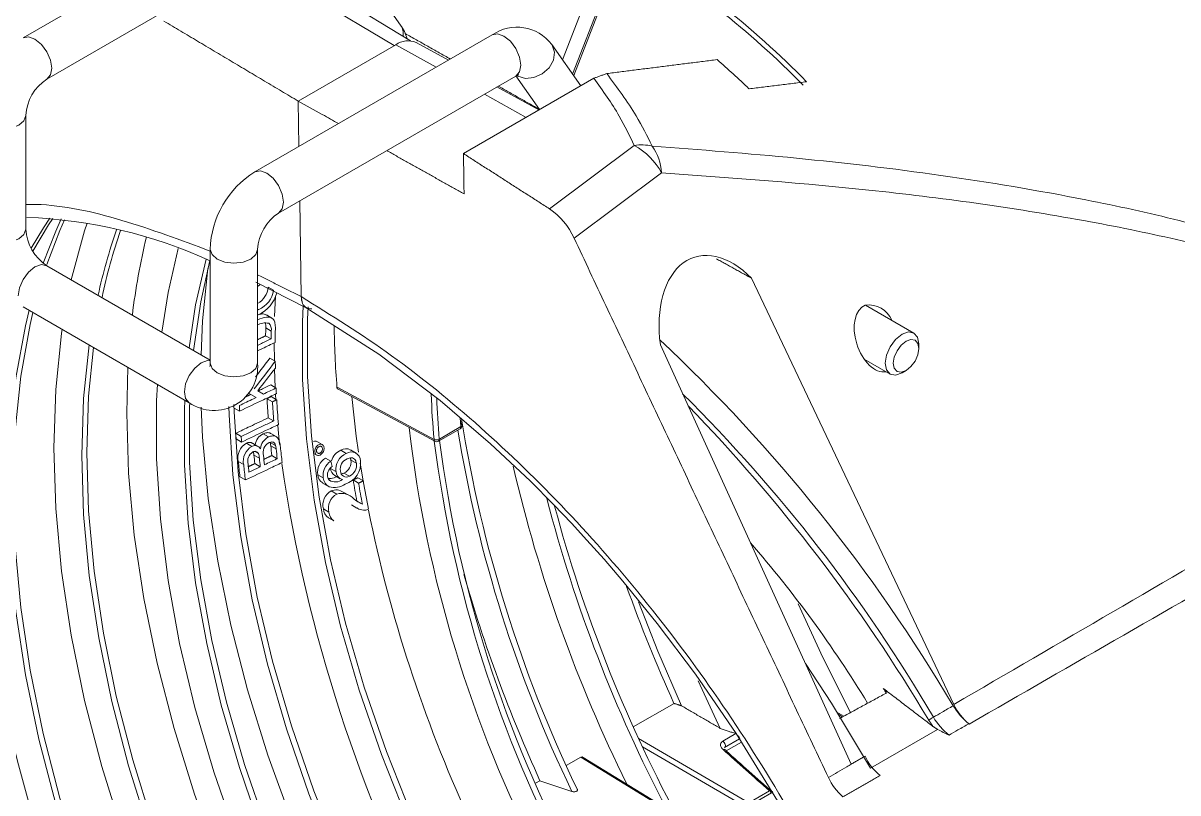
# Model space of a CAD drawing. Extents: x 8 to 113, y 1 to 87.
# Drawn here: x 69.386 to 72.433, y 63.933 to 65.962 of the extents above; entities that cross this region are included whole.
import ezdxf

# ---------------------------------------------------------------- set-up
doc = ezdxf.new("R2010")
doc.units = 0
doc.header["$MEASUREMENT"] = 0
doc.layers.add('OBJECT', color=7, linetype='CONTINUOUS')

msp = doc.modelspace()

# ---------------------------------------------------------------- linework, layer by layer
at = {"layer": 'OBJECT', "linetype": 'Continuous', "lineweight": 15}
for p, q in [((70.0118, 66.284), (69.3861, 65.9228)), ((70.3816, 65.9569), (70.1692, 66.2591)), ((69.4486, 65.8145), (70.0743, 66.1757)), ((70.9387, 66.199), (70.8093, 65.8655)), ((70.9734, 66.1815), (70.836, 65.8275)), ((70.9736, 66.1712), (70.8388, 65.8236)), ((70.365, 65.9026), (70.0117, 66.1137)), ((70.4086, 65.9154), (70.0724, 66.1192)), ((70.6235, 65.9309), (69.9978, 65.5697)), ((70.112, 65.7566), (70.3693, 65.9051)), ((70.3693, 65.9051), (70.476, 65.8457)), ((70.5081, 65.8643), (70.4232, 65.9109)), ((70.8576, 65.7968), (70.7809, 65.906)), ((70.0603, 65.4614), (70.686, 65.8226)), ((70.5479, 65.6181), (70.892, 65.8167)), ((70.6865, 65.8229), (70.7489, 65.7341)), ((70.7471, 65.7331), (70.6363, 65.7939)), ((70.1138, 65.6366), (70.112, 65.7566)), ((70.6032, 65.7748), (70.7132, 65.7135)), ((69.3933, 65.4185), (69.3933, 65.7186)), ((70.775, 65.4724), (70.9987, 65.6396)), ((71.0704, 65.5674), (70.8398, 65.3951)), ((70.1198, 65.2409), (70.116, 65.4935)), ((69.8799, 65.3655), (69.8799, 65.0654)), ((70.0049, 65.0654), (70.0049, 65.3655)), ((69.8799, 65.0736), (69.4486, 65.3226)), ((71.3079, 65.2895), (71.8417, 64.1659)), ((70.0005, 65.279), (70.1333, 65.2118)), ((70.0326, 65.2659), (70.0468, 65.2577)), ((70.0495, 65.1882), (70.0518, 65.2421)), ((69.3861, 65.2144), (69.8245, 64.9613)), ((71.7361, 65.145), (71.6086, 65.2187)), ((70.0425, 65.1843), (70.0283, 65.1926)), ((70.026, 65.1376), (70.0403, 65.1294)), ((70.0264, 65.1584), (70.0406, 65.1502)), ((71.5712, 64.0085), (71.0674, 65.1138)), ((71.7491, 65.1042), (71.7491, 65.1164)), ((70.0373, 65.0788), (70.0515, 65.0706)), ((71.605, 65.0764), (71.6736, 65.0368)), ((70.0514, 65.0013), (70.0495, 65.0497)), ((71.7049, 65.0399), (71.7155, 65.046)), ((69.9811, 64.9868), (70.0013, 64.9752)), ((70.0052, 64.9926), (70.02, 64.9841)), ((70.0393, 65.0082), (70.0536, 65)), ((70.2143, 65.0019), (70.4703, 64.8642)), ((70.2171, 64.9968), (70.4725, 64.8596)), ((69.9871, 64.9834), (70.0013, 64.9752)), ((70.0297, 64.9719), (70.0439, 64.9637)), ((70.0409, 64.9773), (70.0551, 64.969)), ((70.0531, 64.9702), (70.0524, 64.9824)), ((69.9431, 64.9473), (69.9573, 64.9391)), ((70.033, 64.9216), (70.0472, 64.9134)), ((70.0629, 64.8516), (70.0582, 64.9009)), ((70.4843, 64.8652), (70.5414, 64.8982)), ((70.5414, 64.8982), (70.5395, 64.9213)), ((70.541, 64.9124), (70.5416, 64.9054)), ((69.9472, 64.8809), (69.9615, 64.8726)), ((69.9484, 64.8658), (69.9627, 64.8575)), ((70.0192, 64.8794), (70.0335, 64.8712)), ((70.0538, 64.8719), (70.0395, 64.8802)), ((70.4822, 64.8597), (70.5394, 64.8927)), ((69.9755, 64.8543), (69.9898, 64.8461)), ((70.0058, 64.8462), (69.9915, 64.8545)), ((69.9974, 64.8329), (70.0069, 64.8274)), ((70.0381, 64.8568), (70.0524, 64.8486)), ((70.0395, 64.8478), (70.0538, 64.8395)), ((70.1755, 64.851), (70.1611, 64.8593)), ((70.224, 64.8359), (70.2384, 64.8276)), ((70.2647, 64.8285), (70.2502, 64.8369)), ((69.9538, 64.8067), (69.9681, 64.7984)), ((69.9951, 64.8232), (70.0094, 64.8149)), ((70.0423, 64.8221), (70.0566, 64.8138)), ((70.1515, 64.8287), (70.1607, 64.8234)), ((70.184, 64.8155), (70.1984, 64.8071)), ((70.2512, 64.8101), (70.2656, 64.8018)), ((70.283, 64.7557), (70.2754, 64.8019)), ((69.9975, 64.8008), (70.0118, 64.7925)), ((70.1637, 64.7715), (70.1781, 64.7632)), ((70.1972, 64.7881), (70.2116, 64.7798)), ((70.2326, 64.7758), (70.2471, 64.7674)), ((69.9582, 64.7659), (69.9726, 64.7576)), ((70.1763, 64.7495), (70.1908, 64.7411)), ((70.2086, 64.7693), (70.223, 64.7609)), ((70.2568, 64.7577), (70.2713, 64.7493)), ((70.2692, 64.7636), (70.2838, 64.7552)), ((70.1992, 64.7289), (70.2137, 64.7205)), ((70.2451, 64.7172), (70.2306, 64.7256)), ((70.1784, 64.6813), (70.193, 64.6729)), ((70.2524, 64.692), (70.267, 64.6836)), ((70.2672, 64.7018), (70.2812, 64.6937)), ((70.1915, 64.6581), (70.2061, 64.6496)), ((71.2254, 64.1029), (71.1674, 64.2281)), ((71.1034, 64.1688), (70.996, 64.1068)), ((71.5512, 64.1348), (71.5333, 64.1458)), ((71.5369, 64.14), (71.5481, 64.1332)), ((71.3007, 63.9068), (71.0099, 64.0764)), ((71.2665, 64.0889), (71.2319, 64.069)), ((71.2368, 64.0522), (71.2773, 64.0756)), ((71.2763, 64.075), (71.2368, 64.0522)), ((71.6221, 63.998), (71.7989, 64.1)), ((71.0203, 64.0541), (71.2936, 63.8947)), ((71.2412, 64.0432), (71.2815, 64.0665)), ((70.8193, 64.0048), (70.8575, 64.0268)), ((70.8575, 64.0268), (71.1716, 63.8346)), ((71.1767, 63.8351), (70.8641, 64.0263)), ((70.7383, 63.958), (70.7498, 63.9647)), ((71.3552, 63.9383), (71.3007, 63.9068)), ((71.3057, 63.9013), (71.3602, 63.9328))]:
    msp.add_line(p, q, dxfattribs=at)
at = {"layer": 'OBJECT', "linetype": 'Continuous', "lineweight": 15, "flags": 128}
for points in [[(70.6547, 65.9278), (70.6378, 65.9336), (70.6235, 65.9309), (70.6235, 65.9309)], [(69.3862, 65.9228), (69.4005, 65.9255), (69.4174, 65.9197)], [(69.4174, 65.9197), (69.4343, 65.906), (69.4486, 65.8867), (69.4582, 65.8646), (69.4616, 65.8431), (69.4582, 65.8255), (69.4486, 65.8145), (69.4484, 65.8144)], [(70.686, 65.8226), (70.6955, 65.8336), (70.6989, 65.8512), (70.6955, 65.8727), (70.686, 65.8948), (70.6716, 65.9141), (70.6547, 65.9278)], [(70.6892, 65.8238), (70.6915, 65.8224), (70.7113, 65.8163), (70.7339, 65.8183), (70.7559, 65.8282), (70.7739, 65.8445), (70.7852, 65.8647), (70.788, 65.8856), (70.782, 65.9042), (70.7808, 65.906)], [(70.686, 65.8226), (70.6914, 65.8253), (70.6937, 65.8259)], [(69.2866, 65.6931), (69.3069, 65.6853), (69.3308, 65.6825), (69.3547, 65.6853), (69.375, 65.6931), (69.3885, 65.7048), (69.3933, 65.7186), (69.3933, 65.7189)], [(70.029, 65.5666), (70.0121, 65.5724), (69.9978, 65.5697), (69.9978, 65.5697)], [(70.0603, 65.4614), (70.0699, 65.4724), (70.0732, 65.49), (70.0699, 65.5115), (70.0603, 65.5336), (70.0459, 65.5529), (70.029, 65.5666)], [(69.407, 65.3685), (69.4398, 65.4224), (69.4569, 65.4477)], [(69.4116, 65.3606), (69.4531, 65.43), (69.4646, 65.4472)], [(69.4395, 65.3294), (69.4721, 65.4132), (69.4866, 65.4458)], [(69.449, 65.3261), (69.483, 65.4152), (69.4954, 65.4437)], [(69.2866, 65.393), (69.3069, 65.3852), (69.3308, 65.3824), (69.3547, 65.3852), (69.375, 65.393), (69.3885, 65.4047), (69.3933, 65.4185)], [(69.5134, 65.2852), (69.5483, 65.4144), (69.555, 65.4348)], [(69.7526, 65.1471), (69.7689, 65.2517), (69.7952, 65.368)], [(69.8982, 65.34), (69.8847, 65.3517), (69.8799, 65.3655), (69.8799, 65.3655)], [(70.0049, 65.3648), (70.0002, 65.3517), (69.9866, 65.34), (69.9663, 65.3322), (69.9424, 65.3294), (69.9185, 65.3322), (69.8982, 65.34)], [(69.3732, 65.243), (69.3766, 65.2644), (69.3861, 65.2865), (69.4005, 65.3059), (69.4174, 65.3195), (69.4343, 65.3254), (69.4486, 65.3226), (69.4486, 65.3226)], [(69.8242, 65.1058), (69.8414, 65.2194), (69.8687, 65.3394)], [(69.8359, 65.0991), (69.8547, 65.227), (69.8791, 65.3359)], [(69.8555, 65.0877), (69.8597, 65.1776), (69.8737, 65.315)], [(70.6193, 62.0326), (70.4924, 62.1551), (70.369, 62.2864), (70.2499, 62.4259), (70.1358, 62.5726), (70.0273, 62.7259), (69.925, 62.8847), (69.8295, 63.0483), (69.7414, 63.2156), (69.6612, 63.3857), (69.5893, 63.5576), (69.5261, 63.7304), (69.4721, 63.9031), (69.4274, 64.0747), (69.3924, 64.2441), (69.3672, 64.4105), (69.3521, 64.5729), (69.347, 64.7303), (69.3521, 64.8819), (69.3672, 65.0268), (69.3924, 65.1642), (69.4022, 65.2051)], [(70.6114, 62.0599), (70.4862, 62.1826), (70.3647, 62.3139), (70.2474, 62.4531), (70.135, 62.5993), (70.0283, 62.7518), (69.9278, 62.9096), (69.8339, 63.072), (69.7474, 63.238), (69.6686, 63.4066), (69.598, 63.577), (69.536, 63.7482), (69.483, 63.9191), (69.4391, 64.089), (69.4048, 64.2567), (69.3801, 64.4214), (69.3653, 64.5821), (69.3603, 64.738), (69.3653, 64.8881), (69.3801, 65.0317), (69.4048, 65.1679), (69.4121, 65.1993)], [(71.3225, 62.5266), (71.1987, 62.6484), (71.0787, 62.7788), (70.9631, 62.9172), (70.8526, 63.0627), (70.7479, 63.2144), (70.6496, 63.3715), (70.5583, 63.5329), (70.4744, 63.6979), (70.3986, 63.8653), (70.3313, 64.0342), (70.2728, 64.2035), (70.2235, 64.3724), (70.1837, 64.5397), (70.1537, 64.7045), (70.1336, 64.8659), (70.1235, 65.0227), (70.1235, 65.1742), (70.1253, 65.2162)], [(70.1333, 65.2118), (70.3244, 65.0896), (70.4866, 64.9671), (70.6194, 64.8533), (70.7235, 64.7553), (70.7867, 64.6917), (70.8328, 64.6434), (70.8735, 64.5993), (70.9187, 64.5486), (70.9681, 64.4911), (71.0592, 64.3791), (71.1597, 64.2456), (71.2676, 64.0893), (71.4168, 63.8457), (71.5366, 63.6197), (71.6307, 63.416), (71.7035, 63.2355), (71.7616, 63.0704), (71.8023, 62.9366)], [(71.3358, 62.5343), (71.212, 62.656), (71.092, 62.7865), (70.9764, 62.9249), (70.8659, 63.0704), (70.7612, 63.2221), (70.6629, 63.3791), (70.5716, 63.5406), (70.4877, 63.7056), (70.4119, 63.873), (70.3446, 64.0418), (70.2861, 64.2112), (70.2368, 64.3801), (70.197, 64.5474), (70.167, 64.7122), (70.1469, 64.8735), (70.1368, 65.0304), (70.1368, 65.1819), (70.1381, 65.2142)], [(70.7544, 62.099), (70.6258, 62.2242), (70.5008, 62.3582), (70.3802, 62.5004), (70.2647, 62.65), (70.1549, 62.806), (70.0514, 62.9676), (69.9549, 63.134), (69.8658, 63.304), (69.7846, 63.4769), (69.712, 63.6516), (69.6481, 63.8271), (69.5935, 64.0024), (69.5483, 64.1766), (69.5129, 64.3487), (69.4875, 64.5176), (69.4722, 64.6825), (69.4671, 64.8424), (69.4722, 64.9964), (69.4875, 65.1436), (69.4892, 65.1549)], [(71.7049, 65.0399), (71.688, 65.034), (71.6736, 65.0368), (71.6641, 65.0478), (71.6607, 65.0654), (71.6641, 65.0869), (71.6736, 65.109), (71.688, 65.1283), (71.7049, 65.1419), (71.7218, 65.1478), (71.7361, 65.145), (71.7457, 65.134), (71.7491, 65.1164)], [(70.7989, 62.1526), (70.6733, 62.2739), (70.5513, 62.404), (70.4335, 62.5421), (70.3207, 62.6874), (70.2134, 62.8391), (70.1122, 62.9963), (70.0179, 63.1582), (69.9308, 63.3237), (69.8514, 63.4921), (69.7803, 63.6622), (69.7179, 63.8332), (69.6644, 64.0041), (69.6203, 64.1738), (69.5857, 64.3415), (69.5608, 64.5061), (69.5458, 64.6668), (69.5408, 64.8225), (69.5458, 64.9725), (69.5605, 65.1137)], [(70.7911, 62.1798), (70.6673, 62.3014), (70.547, 62.4314), (70.4311, 62.5692), (70.32, 62.714), (70.2145, 62.8649), (70.115, 63.0212), (70.0223, 63.1819), (69.9367, 63.3461), (69.8589, 63.513), (69.7891, 63.6816), (69.7278, 63.8509), (69.6753, 64.0201), (69.632, 64.1881), (69.5981, 64.354), (69.5737, 64.517), (69.559, 64.676), (69.5541, 64.8302), (69.559, 64.9788), (69.5718, 65.1072)], [(70.049, 65.072), (70.0485, 65.1191), (70.0485, 65.1192)], [(71.7491, 65.1042), (71.7465, 65.1175), (71.7392, 65.1259), (71.7283, 65.128), (71.7155, 65.1236), (71.7026, 65.1132), (71.6917, 65.0985), (71.6845, 65.0817), (71.6819, 65.0654), (71.6845, 65.052), (71.6917, 65.0436), (71.7026, 65.0415), (71.7155, 65.046), (71.7283, 65.0564), (71.7392, 65.0711), (71.7465, 65.0879), (71.7491, 65.1042)], [(70.9327, 62.218), (70.8054, 62.3421), (70.6818, 62.4749), (70.5625, 62.6157), (70.4482, 62.7638), (70.3396, 62.9183), (70.2373, 63.0783), (70.1418, 63.243), (70.0537, 63.4114), (69.9735, 63.5825), (69.9016, 63.7554), (69.8384, 63.9291), (69.7844, 64.1026), (69.7398, 64.275), (69.7048, 64.4453), (69.6796, 64.6125), (69.6645, 64.7757), (69.6595, 64.9339), (69.6626, 65.0548)], [(69.8116, 64.9899), (69.815, 65.0114), (69.8245, 65.0334), (69.8389, 65.0528), (69.8558, 65.0664), (69.8727, 65.0723), (69.8799, 65.0721)], [(69.8799, 65.0654), (69.8795, 65.0594), (69.879, 65.0571)], [(69.8982, 65.0399), (69.8847, 65.0516), (69.8799, 65.0654)], [(70.0049, 65.0654), (70.0002, 65.0516), (69.9866, 65.0399), (69.9663, 65.0321), (69.9424, 65.0293), (69.9185, 65.0321), (69.8982, 65.0399)], [(70.9472, 62.2987), (70.8225, 62.4213), (70.7015, 62.5527), (70.585, 62.692), (70.4736, 62.8386), (70.368, 62.9914), (70.2689, 63.1496), (70.1768, 63.3123), (70.0923, 63.4785), (70.0159, 63.6472), (69.948, 63.8174), (69.889, 63.988), (69.8393, 64.1582), (69.7992, 64.3268), (69.7689, 64.4929), (69.7486, 64.6554), (69.7384, 64.8135), (69.7384, 64.9662), (69.7404, 65.0099)], [(69.8245, 64.9613), (69.815, 64.9723), (69.8116, 64.9899)], [(70.9761, 62.3668), (70.8559, 62.4856), (70.7393, 62.6128), (70.6271, 62.7476), (70.5198, 62.8894), (70.4181, 63.0371), (70.3227, 63.19), (70.234, 63.3472), (70.1526, 63.5077), (70.0791, 63.6706), (70.0137, 63.8349), (69.957, 63.9996), (69.9091, 64.1639), (69.8706, 64.3266), (69.8414, 64.4869), (69.8219, 64.6438), (69.8121, 64.7964), (69.8121, 64.9437), (69.813, 64.9679)], [(70.9894, 62.3744), (70.8692, 62.4932), (70.7526, 62.6204), (70.6403, 62.7553), (70.5331, 62.897), (70.4314, 63.0448), (70.336, 63.1977), (70.2473, 63.3549), (70.1659, 63.5154), (70.0924, 63.6783), (70.027, 63.8426), (69.9702, 64.0073), (69.9224, 64.1715), (69.8838, 64.3343), (69.8547, 64.4946), (69.8352, 64.6515), (69.8254, 64.804), (69.8254, 64.9514), (69.8257, 64.9614)], [(71.1561, 62.4144), (71.0309, 62.5373), (70.9095, 62.6691), (70.7926, 62.8089), (70.6808, 62.9559), (70.5749, 63.1092), (70.4754, 63.2679), (70.383, 63.4311), (70.2982, 63.5979), (70.2214, 63.7671), (70.1533, 63.9378), (70.0941, 64.1091), (70.0442, 64.2798), (70.004, 64.449), (69.9736, 64.6156), (69.9532, 64.7787), (69.943, 64.9373), (69.9424, 64.9569)], [(70.2711, 64.8307), (70.2652, 64.8732), (70.2535, 64.9773)], [(71.1137, 62.3389), (70.9878, 62.4618), (70.8655, 62.5933), (70.7476, 62.7328), (70.6345, 62.8794), (70.5272, 63.0323), (70.426, 63.1907), (70.3315, 63.3537), (70.2444, 63.5203), (70.1651, 63.6896), (70.0941, 63.8607), (70.0316, 64.0326), (69.9782, 64.2043), (69.9341, 64.3749), (69.8995, 64.5434), (69.8747, 64.7088), (69.8597, 64.8703), (69.8559, 64.9496)], [(71.1428, 62.4067), (71.0176, 62.5296), (70.8962, 62.6614), (70.7793, 62.8012), (70.6675, 62.9482), (70.5616, 63.1015), (70.4621, 63.2603), (70.3697, 63.4235), (70.2849, 63.5902), (70.2082, 63.7594), (70.14, 63.9302), (70.0808, 64.1014), (70.0309, 64.2721), (69.9907, 64.4413), (69.9603, 64.608), (69.9399, 64.7711), (69.9297, 64.9297), (69.9291, 64.9516)], [(71.1235, 64.1621), (71.0606, 64.3066), (71.0097, 64.4367)], [(71.5691, 64.1448), (71.4956, 64.2901), (71.4311, 64.431)], [(71.4502, 64.274), (71.5186, 64.1691), (71.6221, 63.998)], [(71.2368, 64.0522), (71.238, 64.0534), (71.2387, 64.0553), (71.2388, 64.0576), (71.2384, 64.0602), (71.2373, 64.0628), (71.2358, 64.0653), (71.234, 64.0674), (71.2319, 64.069)]]:
    msp.add_lwpolyline(points, dxfattribs=at)
at = {"layer": 'OBJECT', "linetype": 'Continuous', "lineweight": 15}
for centre, radius, start, end in [((69.7285, 64.1098), 2.4201, 44.5449, 58.9819), ((69.7003, 64.079), 2.4492, 44.5949, 58.6755), ((70.3005, 65.8946), 0.1022, 14.9919, 37.528), ((70.3467, 65.933), 0.0423, 352.5391, 34.4063), ((70.6891, 65.8355), 0.1157, 37.5034, 124.5197), ((70.4014, 65.8599), 0.0555, 66.8757, 125.3793), ((69.5158, 65.7118), 0.1227, 123.1813, 176.8205), ((71.0176, 65.5128), 0.1282, 77.3193, 98.4757), ((70.9164, 65.4862), 0.1741, 27.8071, 61.7832), ((70.9336, 65.5592), 0.137, 3.4663, 35.0768), ((70.1262, 65.3594), 0.2463, 121.4109, 178.5885), ((70.6691, 65.3177), 0.1875, 24.3923, 55.6045), ((69.3481, 64.1691), 1.2817, 65.4887, 87.865), ((70.1274, 65.3587), 0.1227, 123.1813, 176.8205), ((69.5158, 65.4253), 0.1227, 183.1781, 236.8204), ((71.0467, 64.9238), 1.4974, 160.767, 167.6357), ((71.0735, 64.9277), 1.5114, 161.1769, 168.135), ((71.4306, 64.9841), 1.7684, 166.4547, 173.2388), ((69.9773, 65.2711), 0.0556, 299.8549, 354.632), ((69.9713, 65.2725), 0.0868, 294.0827, 345.7932), ((69.9843, 65.2659), 0.0631, 291.7394, 352.5347), ((71.6169, 65.1531), 0.066, 22.9018, 97.6553), ((70.0257, 65.1286), 0.043, 78.2855, 120.8811), ((69.999, 65.1622), 0.0277, 352.1783, 21.1365), ((70.0191, 65.1549), 0.022, 347.7488, 45.9713), ((72.3064, 65.1088), 2.2806, 178.7526, 179.2761), ((72.3112, 65.1004), 2.2711, 178.7435, 179.2691), ((72.3179, 65.1058), 2.2667, 178.7141, 179.6307), ((68.0615, 61.9235), 4.3919, 30.6507, 46.8369), ((69.8898, 65.0564), 0.1154, 235.55, 4.4566), ((72.4593, 65.1062), 2.4081, 180.8478, 181.2743), ((72.5601, 65.1094), 2.5089, 182.4979, 182.8361), ((70.2193, 65.0015), 0.00502, 176.3614, 245.5246), ((68.1923, 62.0251), 4.1674, 30.3719, 45.25), ((72.6509, 65.1174), 2.6252, 183.1762, 184.2765), ((72.6486, 65.1094), 2.6087, 183.2021, 184.3097), ((72.669, 65.1154), 2.6179, 183.2052, 184.64), ((72.4909, 65.064), 2.5366, 182.4881, 182.8225), ((67.9139, 61.824), 4.4948, 30.7879, 44.1196), ((73.6985, 65.2771), 3.3158, 186.5995, 207.2819), ((70.5344, 64.9014), 0.01, 299.9973, 0), ((70.5363, 64.897), 0.00525, 305.8958, 13.3396), ((70.5397, 64.9025), 0.00468, 291.8805, 356.568), ((70.5403, 64.9014), 0.00417, 11.1311, 71.4729), ((74.0123, 65.4676), 3.5126, 188.9892, 205.6979), ((70.5344, 64.9014), 0.01, 0, 5.0136), ((72.6288, 65.0805), 2.689, 184.2569, 184.5789), ((72.6377, 65.0734), 2.6837, 184.2902, 184.613), ((70.0363, 64.8453), 0.0381, 116.6278, 172.2904), ((70.0517, 64.8359), 0.0397, 117.2891, 174.2535), ((70.4751, 64.8637), 0.00487, 173.4347, 237.3706), ((70.4762, 64.8802), 0.0171, 249.6707, 298.1852), ((70.4791, 64.864), 0.00525, 305.8958, 13.3396), ((74.0091, 65.4637), 3.5234, 189.3877, 205.6821), ((69.9971, 64.8157), 0.0443, 119.2462, 191.7478), ((70.0114, 64.8075), 0.0443, 119.2553, 191.8083), ((69.9834, 64.8426), 0.0141, 55.6523, 123.9474), ((69.9978, 64.8316), 0.0166, 29.8906, 118.8033), ((69.998, 64.8235), 0.00973, 23.6391, 125.4169), ((70.049, 64.8299), 0.0297, 118.8968, 195.8386), ((69.9851, 64.844), 0.0545, 3.9563, 13.5929), ((72.8491, 65.1347), 2.8242, 185.8304, 186.3554), ((69.9994, 64.8357), 0.0545, 4.0024, 13.6344), ((72.8327, 65.1254), 2.7935, 185.8745, 186.4056), ((72.8587, 65.1325), 2.8085, 185.8838, 186.7238), ((70.1567, 64.8528), 0.00759, 55.4435, 121.7138), ((70.2416, 64.796), 0.0437, 113.7849, 163.5921), ((70.2374, 64.8166), 0.0236, 57.7447, 124.765), ((73.7045, 65.267), 3.2589, 187.1682, 208.1409), ((70.4772, 64.8684), 0.01, 241.7344, 299.9973), ((73.7209, 65.276), 3.2623, 187.3017, 208.135), ((72.7801, 65.0945), 2.8409, 185.8144, 186.6418), ((70.0075, 64.8069), 0.0288, 121.5461, 195.8242), ((72.8131, 65.1137), 2.8329, 185.8862, 186.3424), ((69.965, 64.8127), 0.0445, 2.9578, 19.4053), ((72.8053, 65.1054), 2.8109, 185.9309, 186.3909), ((72.8136, 65.1106), 2.8081, 185.9021, 186.3943), ((70.2068, 64.7783), 0.0436, 121.5063, 188.8461), ((70.2212, 64.77), 0.0436, 121.5211, 188.9349), ((70.2581, 64.7852), 0.0468, 114.9168, 186.5903), ((70.253, 64.7862), 0.03, 113.9869, 189.6452), ((70.2182, 64.8058), 0.0333, 295.601, 7.5156), ((70.218, 64.8028), 0.0589, 287.9706, 5.2637), ((70.2517, 64.8065), 0.025, 3.9243, 122.2144), ((70.2327, 64.7974), 0.0332, 295.6175, 7.6027), ((72.7744, 65.0864), 2.821, 185.8591, 186.6928), ((72.7706, 65.0903), 2.806, 185.9565, 186.3824), ((74.0418, 65.3871), 4.0161, 188.3859, 226.8148), ((70.1904, 64.7729), 0.0268, 182.8157, 238.9436), ((70.2149, 64.7712), 0.0257, 151.024, 188.0206), ((70.2232, 64.7642), 0.0364, 126.2852, 147.6773), ((70.2185, 64.7888), 0.0213, 181.8017, 243.1434), ((70.2357, 64.7817), 0.0241, 184.5757, 252.933), ((70.2394, 64.7815), 0.016, 181.2219, 298.4008), ((74.4305, 65.6636), 3.8509, 193.0543, 206.3205), ((70.2067, 64.7652), 0.0287, 184.0075, 242.6782), ((70.2099, 64.77), 0.0206, 186.8737, 220.2259), ((70.2069, 64.7916), 0.0536, 255.5703, 303.0468), ((70.2099, 64.7837), 0.0312, 239.7089, 306.7032), ((73.3287, 65.2708), 3.1144, 189.4818, 190.5203), ((73.3239, 65.2631), 3.0955, 189.5541, 190.6001), ((73.3501, 65.2717), 3.1096, 189.5617, 190.9572), ((70.219, 64.6919), 0.042, 118.1966, 194.6228), ((70.2335, 64.6835), 0.0419, 118.2141, 194.7341), ((70.2118, 64.7004), 0.0311, 53.2909, 113.9446), ((70.2262, 64.6777), 0.0446, 42.6054, 106.2957), ((70.2067, 64.682), 0.0283, 181.5658, 237.5648), ((70.3108, 64.7644), 0.0767, 227.533, 247.2934), ((70.2867, 64.7006), 0.0225, 274.0007, 297.7913), ((74.4396, 65.6568), 3.792, 194.4825, 207.7316), ((74.4679, 65.6704), 3.8081, 194.9366, 208.1004), ((70.2214, 64.6737), 0.0284, 181.677, 237.5608), ((73.9534, 65.4199), 3.7305, 191.4731, 204.5807), ((68.9628, 62.5564), 3.1033, 31.3093, 40.9872), ((74.285, 65.5782), 3.886, 195.9803, 204.5326), ((74.7355, 65.8218), 3.9906, 199.6968, 204.4705), ((73.4805, 65.0691), 4.2416, 192.1925, 226.7608), ((71.9708, 64.2261), 0.1425, 205.0172, 231.7274), ((74.1783, 60.1322), 4.6599, 120.863, 121.0428), ((71.9296, 64.2144), 0.1639, 210.1118, 232.1068), ((70.8883, 63.859), 0.4452, 29.1073, 30.3462), ((72.1137, 64.6958), 0.6739, 242.1437, 244.9988), ((71.2356, 64.0423), 0.0055, 11.86, 119.9393), ((70.8603, 64.0218), 0.0058, 49.8794, 119.2288), ((71.7288, 64.0832), 0.1324, 203.8417, 231.9488), ((71.6468, 64.0363), 0.15, 204.8491, 229.3338), ((71.3472, 63.9259), 0.0147, 27.7446, 57.223), ((71.3551, 63.9302), 0.01, 28.8209, 48.7095)]:
    msp.add_arc(centre, radius, start, end, dxfattribs=at)
for centre, major_axis, ratio, start_param, end_param in [((69.0655, 61.7939), (1.1362, 4.6106), 0.693815, 5.905544, 5.938018), ((71.2417, 65.0854), (-0.0857, 0.2592), 0.601141, 5.398956, 7.55012), ((71.6387, 65.1316), (-0.0289, 0.0875), 0.601141, 0.032485, 3.053602), ((71.9781, 64.2066), (-1.2639, 2.1135), 0.587369, 0.791223, 0.870108), ((71.5395, 63.6898), (2.4278, 3.3552), 0.491346, 1.51169, 1.526662), ((71.5419, 63.6933), (2.4081, 3.328), 0.491346, 1.511829, 1.534094), ((71.5378, 63.6792), (2.5215, 3.3824), 0.477566, 1.52028, 1.538306), ((71.9812, 64.2049), (-1.084, 1.8128), 0.587369, 0.815538, 0.882749), ((71.9881, 64.2091), (-1.079, 1.8041), 0.587416, 0.821428, 0.882705), ((71.8758, 64.1635), (-1.3949, 2.0289), 0.517296, 0.925569, 0.932205), ((70.3817, 63.2855), (-1.3707, 2.2923), 0.587369, 4.758822, 4.76407)]:
    msp.add_ellipse(centre, major_axis=major_axis, ratio=ratio, start_param=start_param, end_param=end_param, dxfattribs=at)
for points in [[(69.7578, 65.9672), (70.112, 65.7563)], [(70.5134, 65.8673), (70.3943, 65.9345)], [(71.2171, 65.8658), (70.9259, 65.829)], [(70.892, 65.8167), (70.9259, 65.829)], [(71.3013, 65.7889), (71.4533, 65.8074)], [(70.7485, 65.7346), (70.6398, 65.796)], [(70.5495, 65.5118), (70.3455, 65.626)], [(70.775, 65.4724), (70.5479, 65.6181)], [(70.8398, 65.3951), (71.5107, 63.9732)], [(71.3079, 65.2895), (71.2154, 65.3407)], [(70.0049, 65.2986), (70.1198, 65.2409)], [(70.011, 65.272), (70.0049, 65.2681)], [(70.0049, 65.2063), (70.0077, 65.2073)], [(70.0049, 65.1276), (70.026, 65.1376)], [(69.9741, 64.9772), (69.9871, 64.9834)], [(70.0439, 64.9637), (70.0551, 64.969)], [(70.0215, 64.8122), (70.0423, 64.8221)], [(70.2512, 64.8101), (70.2491, 64.8159)], [(69.9804, 64.7927), (69.9975, 64.8008)], [(69.982, 64.7783), (70.0118, 64.7925)], [(70.2568, 64.7577), (70.2692, 64.7636)], [(70.2713, 64.7493), (70.2838, 64.7552)], [(71.6619, 64.1951), (71.54, 64.1287)], [(71.6555, 64.208), (71.7864, 64.1081)], [(71.1235, 64.1621), (71.1034, 64.1688)], [(71.2254, 64.1029), (71.1235, 64.1621)], [(71.2665, 64.0889), (71.2254, 64.1029)], [(71.7864, 64.1081), (71.7753, 64.1247)], [(71.7989, 64.1), (71.7864, 64.1081)], [(71.8825, 64.1143), (71.8813, 64.1152)], [(71.5712, 64.0085), (71.6077, 64.0297)], [(70.8338, 63.9367), (70.7498, 63.9647)], [(71.6472, 63.9789), (71.5491, 63.9225)]]:
    msp.add_open_spline(points, degree=1, dxfattribs=at)
for points, knots in [([(70.9987, 65.6396), (70.9862, 65.6655), (70.9572, 65.7258), (70.9157, 65.7837), (70.892, 65.8167)], [0, 0, 0, 0, 0.429878, 1, 1, 1, 1]), ([(70.9259, 65.829), (70.9533, 65.7922), (70.9998, 65.7298), (71.0324, 65.6646), (71.0457, 65.6379)], [0, 0, 0, 0, 0.590738, 1, 1, 1, 1]), ([(70.2185, 65.6971), (70.2042, 65.7051), (70.1687, 65.725), (70.1332, 65.7448), (70.112, 65.7566)], [0, 0, 0, 0, 0.403415, 1, 1, 1, 1]), ([(71.0457, 65.6379), (71.1725, 65.6281), (71.426, 65.6085), (71.8075, 65.5637), (72.1445, 65.5076), (72.4363, 65.4442), (72.6821, 65.3747), (72.8962, 65.2942), (73.077, 65.2063), (73.2138, 65.1242), (73.2958, 65.0573), (73.3314, 65.0282)], [0, 0, 0, 0, 0.165243, 0.3305, 0.495665, 0.602019, 0.708404, 0.814573, 0.881575, 0.948512, 1, 1, 1, 1]), ([(70.5495, 65.5118), (70.5492, 65.5309), (70.5487, 65.5663), (70.5482, 65.6017), (70.5479, 65.6181)], [0, 0, 0, 0, 0.5383878, 1, 1, 1, 1]), ([(73.3146, 65.0062), (73.2823, 65.0315), (73.2043, 65.0925), (73.0734, 65.1682), (72.8961, 65.2507), (72.6858, 65.326), (72.4441, 65.3904), (72.0936, 65.4617), (71.6348, 65.5266), (71.2586, 65.5538), (71.0704, 65.5674)], [0, 0, 0, 0, 0.047039, 0.113471, 0.179969, 0.286445, 0.393127, 0.499781, 0.749839, 1, 1, 1, 1]), ([(70.1057, 61.0283), (70.0275, 61.0775), (69.8712, 61.1758), (69.641, 61.3647), (69.417, 61.5816), (69.2034, 61.8267), (69.0041, 62.0955), (68.8238, 62.3821), (68.6658, 62.6815), (68.5326, 62.9886), (68.4265, 63.2981), (68.3495, 63.6047), (68.3027, 63.9033), (68.287, 64.1886), (68.3027, 64.4558), (68.3495, 64.7003), (68.4265, 64.9179), (68.5326, 65.1051), (68.6658, 65.2582), (68.8237, 65.3757), (69.0047, 65.4518), (69.1545, 65.4882), (69.2474, 65.4858), (69.2683, 65.4852)], [0, 0, 0, 0, 0.0484559, 0.0969118, 0.1453677, 0.1947963, 0.2442249, 0.2936534, 0.343082, 0.3925105, 0.4419391, 0.4913677, 0.5407963, 0.5902248, 0.6396534, 0.689082, 0.7385106, 0.7879391, 0.8373677, 0.8867962, 0.9362248, 0.9856534, 1, 1, 1, 1]), ([(69.3933, 65.4842), (69.4023, 65.4842), (69.4826, 65.4843), (69.6456, 65.4483), (69.802, 65.3901), (69.8799, 65.361)], [0, 0, 0, 0, 0.059757, 0.531248, 1, 1, 1, 1]), ([(70.1334, 65.2118), (70.1296, 65.215), (70.1219, 65.2214), (70.1205, 65.2344), (70.1198, 65.2409)], [0, 0, 0, 0, 0.4998302, 1, 1, 1, 1]), ([(70.1198, 65.2409), (70.1206, 65.2345), (70.1222, 65.2218), (70.1325, 65.21), (70.1428, 65.2093), (70.1479, 65.2089)], [0, 0, 0, 0, 0.33576, 0.671282, 1, 1, 1, 1]), ([(70.1198, 65.2409), (70.1996, 65.1914), (70.3591, 65.0924), (70.5942, 64.9006), (70.8212, 64.6811), (71.0362, 64.4343), (71.2356, 64.1655), (71.4157, 63.8789), (71.5744, 63.5794), (71.7052, 63.2727), (71.7857, 63.0551), (71.8135, 62.943), (71.816, 62.9328)], [0, 0, 0, 0, 0.109888, 0.219776, 0.329665, 0.439553, 0.549441, 0.659329, 0.769217, 0.879106, 0.988994, 1, 1, 1, 1]), ([(70.0044, 65.1797), (70.0126, 65.1829), (70.0249, 65.1878), (70.0394, 65.1867), (70.0475, 65.1814), (70.0516, 65.1707), (70.0517, 65.1618), (70.0518, 65.1567)], [0, 0, 0, 0, 0.323259, 0.488919, 0.655632, 0.801948, 1, 1, 1, 1]), ([(70.0105, 65.194), (70.0117, 65.1944), (70.017, 65.1962), (70.0233, 65.1955), (70.0269, 65.1927), (70.0279, 65.1919)], [0, 0, 0, 0, 0.173125, 0.768253, 1, 1, 1, 1]), ([(70.0049, 65.1126), (70.0093, 65.1147), (70.0211, 65.1203), (70.0328, 65.1259), (70.0403, 65.1294)], [0, 0, 0, 0, 0.370959, 1, 1, 1, 1]), ([(70.0513, 65.1204), (70.0401, 65.1151), (70.0247, 65.1077), (70.0092, 65.1004), (70.0049, 65.0983)], [0, 0, 0, 0, 0.722259, 1, 1, 1, 1]), ([(70.0543, 64.9852), (70.0431, 64.9799), (70.0108, 64.9645), (69.9785, 64.9492), (69.9573, 64.9391)], [0, 0, 0, 0, 0.345821, 1, 1, 1, 1]), ([(70.0058, 64.9923), (70.0098, 64.9942), (70.0209, 64.9995), (70.0321, 65.0048), (70.0393, 65.0082)], [0, 0, 0, 0, 0.353951, 1, 1, 1, 1]), ([(70.02, 64.9841), (70.0307, 64.9891), (70.0419, 64.9944), (70.053, 64.9998), (70.0536, 65)], [0, 0, 0, 0, 0.952031, 1, 1, 1, 1]), ([(69.9567, 64.9539), (69.9692, 64.9599), (69.984, 64.9669), (69.9989, 64.974), (70.0013, 64.9752)], [0, 0, 0, 0, 0.840111, 1, 1, 1, 1]), ([(70.0297, 64.9719), (70.0298, 64.972), (70.0336, 64.9738), (70.0373, 64.9755), (70.0409, 64.9773)], [0, 0, 0, 0, 0.0379886, 1, 1, 1, 1]), ([(71.8417, 64.1659), (72.1214, 64.3287), (72.588, 64.6002), (73.0547, 64.8716), (73.2415, 64.9803)], [0, 0, 0, 0, 0.599616, 1, 1, 1, 1]), ([(73.2897, 64.9244), (73.2502, 64.9017), (73.0528, 64.7879), (72.5838, 64.5178), (72.1542, 64.2706), (71.8825, 64.1143)], [0, 0, 0, 0, 0.084182, 0.420908, 1, 1, 1, 1]), ([(69.9472, 64.8809), (69.9598, 64.8868), (69.9884, 64.9004), (70.017, 64.914), (70.033, 64.9216)], [0, 0, 0, 0, 0.440844, 1, 1, 1, 1]), ([(69.9615, 64.8726), (69.9808, 64.8818), (70.0094, 64.8954), (70.0379, 64.909), (70.0472, 64.9134)], [0, 0, 0, 0, 0.674699, 1, 1, 1, 1]), ([(70.0596, 64.9036), (70.0484, 64.8983), (70.0161, 64.883), (69.9838, 64.8676), (69.9627, 64.8575)], [0, 0, 0, 0, 0.346046, 1, 1, 1, 1]), ([(70.0192, 64.8794), (70.0226, 64.8806), (70.0295, 64.8829), (70.0368, 64.8826), (70.0392, 64.8802), (70.0394, 64.88)], [0, 0, 0, 0, 0.481875, 0.966217, 1, 1, 1, 1]), ([(70.0335, 64.8712), (70.037, 64.8724), (70.0439, 64.8749), (70.0534, 64.8732), (70.0604, 64.8661), (70.0636, 64.8558), (70.0646, 64.8479), (70.065, 64.8446)], [0, 0, 0, 0, 0.201137, 0.403291, 0.584164, 0.823312, 1, 1, 1, 1]), ([(70.0524, 64.8486), (70.0517, 64.8507), (70.0504, 64.8543), (70.0465, 64.8573), (70.042, 64.8581), (70.0379, 64.8573), (70.0353, 64.8562), (70.0346, 64.8559)], [0, 0, 0, 0, 0.2768069, 0.4778023, 0.6780428, 0.9110375, 1, 1, 1, 1]), ([(70.1586, 64.8251), (70.1596, 64.8243), (70.1616, 64.8226), (70.1657, 64.8221), (70.1699, 64.8232), (70.1739, 64.826), (70.1772, 64.83), (70.1795, 64.8348), (70.1805, 64.8398), (70.1802, 64.8446), (70.1785, 64.8485), (70.1756, 64.8513), (70.1718, 64.8524), (70.1676, 64.8517), (70.1635, 64.8494), (70.1599, 64.8457), (70.1573, 64.8412), (70.1558, 64.8362), (70.1557, 64.8313), (70.1568, 64.8275), (70.1581, 64.8258), (70.1586, 64.8251), (70.1586, 64.8251), (70.1586, 64.8251), (70.1586, 64.8251)], [0, 0, 0, 0, 0.054862, 0.109746, 0.16419, 0.217753, 0.270496, 0.322892, 0.375509, 0.428804, 0.482916, 0.537656, 0.592575, 0.647159, 0.701018, 0.754094, 0.806628, 0.859114, 0.912065, 0.965823, 1, 1, 1, 1, 1, 1, 1]), ([(70.1624, 64.8291), (70.163, 64.8286), (70.1644, 64.8277), (70.167, 64.8276), (70.1697, 64.8285), (70.1722, 64.8305), (70.1742, 64.8331), (70.1755, 64.8363), (70.176, 64.8395), (70.1757, 64.8424), (70.1744, 64.8449), (70.1725, 64.8464), (70.17, 64.8469), (70.1673, 64.8463), (70.1647, 64.8446), (70.1625, 64.8422), (70.1609, 64.8392), (70.1601, 64.836), (70.1602, 64.8329), (70.1611, 64.8305), (70.162, 64.8295), (70.1624, 64.8291)], [0, 0, 0, 0, 0.054751, 0.109518, 0.163817, 0.217218, 0.269872, 0.322276, 0.374983, 0.428405, 0.482645, 0.537471, 0.592386, 0.64687, 0.70058, 0.753498, 0.805976, 0.858512, 0.911616, 0.96555, 1, 1, 1, 1]), ([(70.0696, 64.8037), (70.0584, 64.7983), (70.026, 64.783), (69.9937, 64.7676), (69.9726, 64.7576)], [0, 0, 0, 0, 0.3464778, 1, 1, 1, 1]), ([(69.9951, 64.8232), (69.9949, 64.8254), (69.9946, 64.8282), (69.994, 64.8309), (69.9938, 64.8316)], [0, 0, 0, 0, 0.764175, 1, 1, 1, 1]), ([(70.023, 64.7978), (70.0337, 64.8029), (70.0449, 64.8082), (70.056, 64.8135), (70.0566, 64.8138)], [0, 0, 0, 0, 0.950809, 1, 1, 1, 1]), ([(70.2656, 64.8018), (70.2649, 64.8049), (70.2635, 64.8103), (70.2584, 64.8149), (70.2527, 64.8167), (70.2466, 64.816), (70.2426, 64.8143), (70.2408, 64.8136)], [0, 0, 0, 0, 0.2609857, 0.4484523, 0.6355452, 0.8386316, 1, 1, 1, 1]), ([(70.2257, 64.774), (70.2268, 64.7741), (70.2291, 64.7742), (70.2314, 64.7752), (70.2326, 64.7758)], [0, 0, 0, 0, 0.50539, 1, 1, 1, 1]), ([(70.1929, 64.7612), (70.1949, 64.7612), (70.2019, 64.7612), (70.209, 64.7646), (70.2141, 64.767)], [0, 0, 0, 0, 0.286282, 1, 1, 1, 1]), ([(70.2883, 64.6781), (70.2827, 64.6785), (70.2751, 64.6789), (70.2688, 64.6827), (70.2671, 64.6838)], [0, 0, 0, 0, 0.732406, 1, 1, 1, 1]), ([(71.6555, 64.208), (71.6578, 64.206), (71.6608, 64.2035), (71.663, 64.1998), (71.6635, 64.1978), (71.6632, 64.1962), (71.6625, 64.1954), (71.6619, 64.1951), (71.6619, 64.1951)], [0, 0, 0, 0, 0.465834, 0.627327, 0.789743, 0.887399, 0.985918, 1, 1, 1, 1]), ([(71.7878, 64.1322), (71.7954, 64.1366), (71.8127, 64.1467), (71.83, 64.1568), (71.8398, 64.1625)], [0, 0, 0, 0, 0.43588, 1, 1, 1, 1]), ([(71.8398, 64.1625), (71.8467, 64.1522), (71.859, 64.1338), (71.8745, 64.1209), (71.8813, 64.1152)], [0, 0, 0, 0, 0.559905, 1, 1, 1, 1]), ([(71.8813, 64.1152), (71.8717, 64.1097), (71.8542, 64.0997), (71.8368, 64.0896), (71.8289, 64.0851)], [0, 0, 0, 0, 0.549735, 1, 1, 1, 1]), ([(71.2329, 64.0471), (71.2324, 64.0475), (71.2299, 64.0499), (71.2268, 64.0546), (71.2258, 64.0607), (71.2276, 64.0657), (71.2306, 64.068), (71.2319, 64.069)], [0, 0, 0, 0, 0.064736, 0.354688, 0.636225, 0.837682, 1, 1, 1, 1]), ([(71.2329, 64.0471), (71.2529, 64.0291), (71.2934, 63.9927), (71.3344, 63.9566), (71.3552, 63.9383)], [0, 0, 0, 0, 0.494079, 1, 1, 1, 1]), ([(71.3632, 63.9348), (71.3425, 63.9531), (71.3015, 63.9892), (71.261, 64.0255), (71.241, 64.0434)], [0, 0, 0, 0, 0.505907, 1, 1, 1, 1]), ([(71.5107, 63.9732), (71.527, 63.9827), (71.5471, 63.9944), (71.5673, 64.0062), (71.5712, 64.0085)], [0, 0, 0, 0, 0.805145, 1, 1, 1, 1]), ([(70.8471, 63.9444), (70.8478, 63.9435), (70.8489, 63.9419), (70.8488, 63.9396), (70.8477, 63.9379), (70.8458, 63.9367), (70.8433, 63.9359), (70.8405, 63.9356), (70.8371, 63.9358), (70.835, 63.9364), (70.8338, 63.9367)], [0, 0, 0, 0, 0.18854, 0.316099, 0.424333, 0.532932, 0.632626, 0.735951, 0.854527, 1, 1, 1, 1])]:
    msp.add_open_spline(points, degree=3, knots=knots, dxfattribs=at)

doc.saveas('drawing.dxf')
